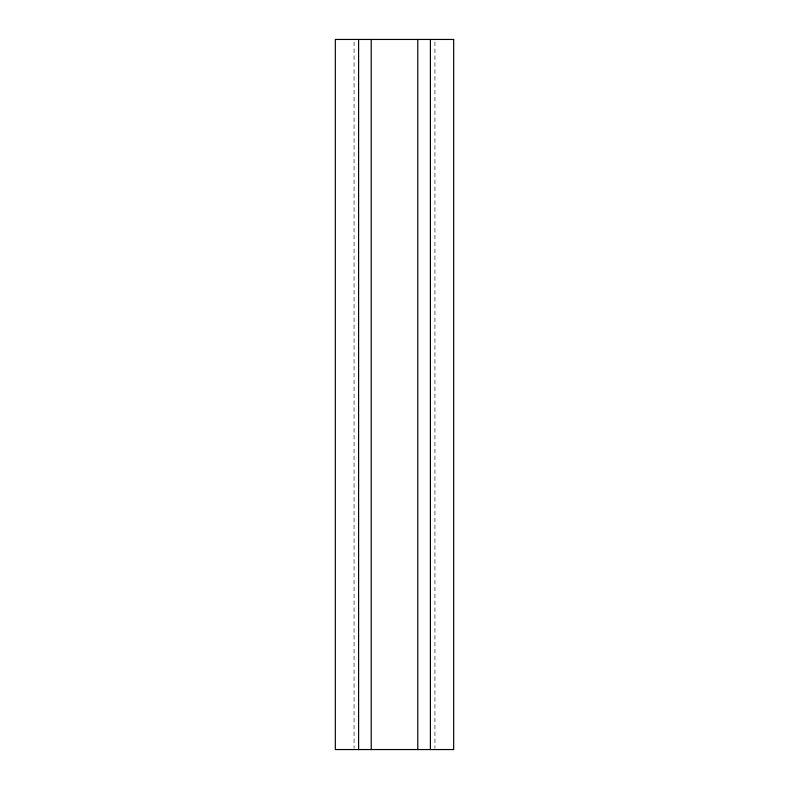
<?xml version="1.0" encoding="UTF-8"?>
<svg xmlns="http://www.w3.org/2000/svg" width="789" height="789" viewBox="0 0 789 789"><rect width="100%" height="100%" fill="white"/><g stroke="black" fill="none" stroke-linecap="round" stroke-linejoin="round"><path stroke-width="0.59" stroke-dasharray="3.94 2.96" d="M434.936 41.916L434.936 748.317M354.064 41.916L354.064 748.317"/><path stroke-width="1.18" d="M430.399 39.45L430.399 749.55M417.776 39.45L417.776 749.55M371.224 39.45L371.224 749.55M358.601 39.45L358.601 749.55M453.675 39.45L335.325 39.45L335.325 749.55L453.675 749.55L453.675 39.45"/></g></svg>
